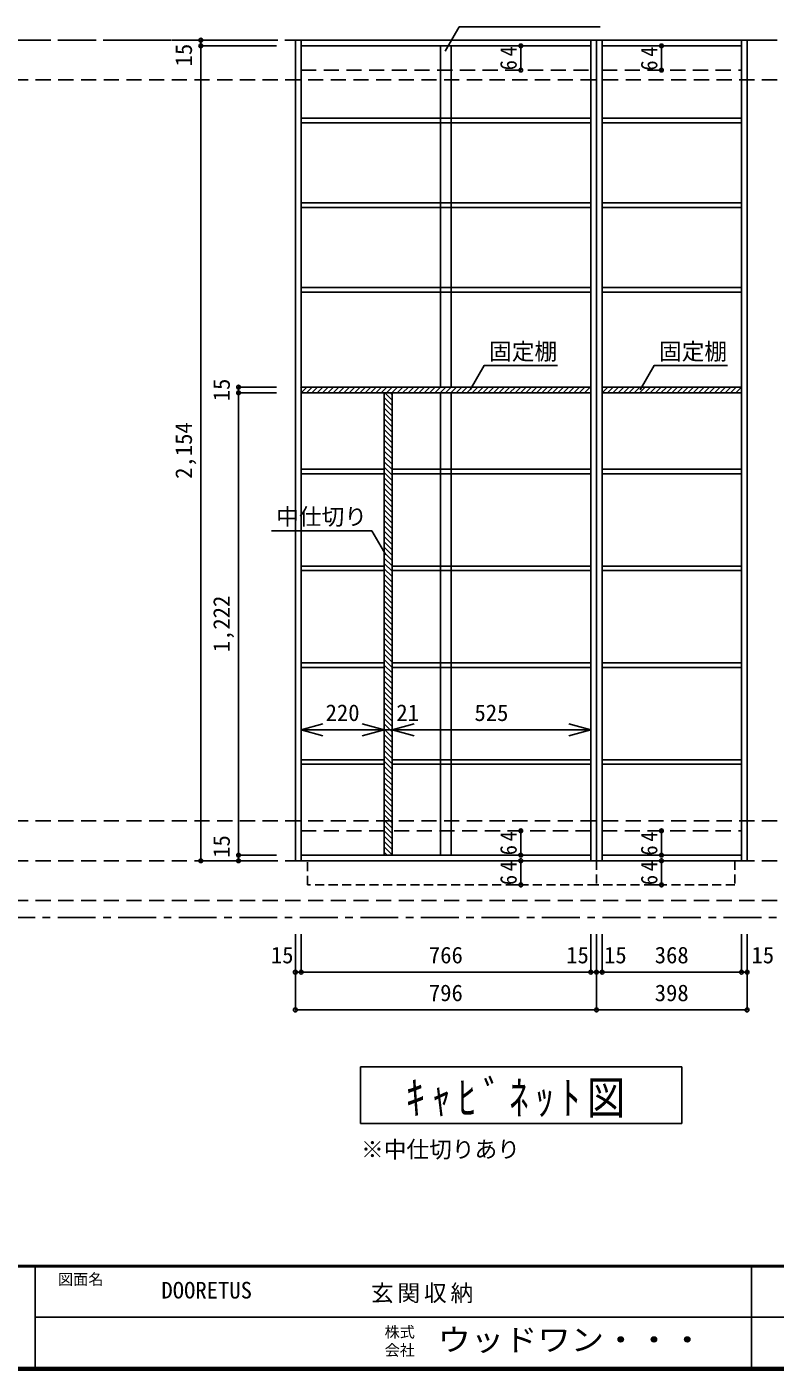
# Model space of a CAD drawing. Units: millimetres at full size, sheet at 1:20; some dimension numbers follow another scale. Extents: x -3893 to 3907, y -2871 to 2783.
# Drawn here: x -16 to 1962, y -2803 to 748 of the extents above; entities that cross this region are included whole.
import ezdxf
from ezdxf.enums import TextEntityAlignment as Align

# ---------------------------------------------------------------- set-up
doc = ezdxf.new("R2010")
doc.units = ezdxf.units.MM
doc.header["$LTSCALE"] = 20
doc.header["$PDMODE"] = 32
doc.header["$PDSIZE"] = 10
for name, pattern in [('CHAIN1', [8, 5, -1, 1, -1]), ('DASHED1', [1.8, 1.2, -0.6]), ('DASHED2', [3, 2, -1])]:
    doc.linetypes.add(name, pattern=pattern)
for name, color, linetype in [('0-1_本体', 7, 'Continuous'), ('0-4_棚', 3, 'Continuous'), ('0-7_', 7, 'Continuous'), ('0-A_文字', 7, 'Continuous'), ('0-B_寸法', 4, 'Continuous'), ('0-C_ハッチ', 4, 'Continuous'), ('F-1_枠', 6, 'Continuous'), ('F-A_文字', 7, 'Continuous')]:
    doc.layers.add(name, color=color, linetype=linetype)
doc.styles.add('ＭＳ ゴシック', font='')
doc.styles.get('ＭＳ ゴシック').set_extended_font_data('MS Gothic')

msp = doc.modelspace()

# ---------------------------------------------------------------- linework, layer by layer
at = {"layer": '0-1_本体', "linetype": 'CHAIN1'}
for p, q in [((-3294.09, 712.33), (3167.4, 712.33)), ((-3294.09, -1606.67), (3167.4, -1606.67))]:
    msp.add_line(p, q, dxfattribs=at)
at = {"layer": '0-1_本体', "color": 4, "linetype": 'DASHED2'}
for p, q in [((3167.4, 712.33), (-3294.09, 712.33)), ((3167.4, 607.33), (-3294.09, 607.33)), ((3167.4, -1351.67), (-3294.09, -1351.67)), ((3167.4, -1456.67), (-3294.09, -1456.67)), ((3167.4, -1561.67), (-3294.09, -1561.67))]:
    msp.add_line(p, q, dxfattribs=at)
at = {"layer": '0-1_本体', "color": 3}
for p, q in [((1489.91, 712.33), (693.91, 712.33)), ((708.91, 712.33), (708.91, -1456.67)), ((1474.91, -1456.67), (1474.91, 712.33)), ((1489.91, -1456.67), (1489.91, 712.33)), ((1887.91, 712.33), (1489.91, 712.33)), ((1504.91, 712.33), (1504.91, -1456.67)), ((1872.91, -1456.67), (1872.91, 712.33)), ((1887.91, 712.33), (1887.91, -1456.67)), ((1474.91, 697.33), (708.91, 697.33)), ((1872.91, 697.33), (1504.91, 697.33)), ((708.91, -1441.67), (1474.91, -1441.67)), ((1504.91, -1441.67), (1872.91, -1441.67)), ((1504.91, -1456.67), (1489.91, -1456.67)), ((1504.91, -1456.67), (1872.91, -1456.67)), ((1872.91, -1456.67), (1887.91, -1456.67))]:
    msp.add_line(p, q, dxfattribs=at)
at = {"layer": '0-1_本体', "linetype": 'DASHED2'}
for p, q in [((708.91, 633.33), (1474.91, 633.33)), ((1504.91, 633.33), (1872.91, 633.33)), ((928.91, -1377.67), (708.91, -1377.67)), ((1474.91, -1377.67), (949.91, -1377.67)), ((1504.91, -1377.67), (1872.91, -1377.67))]:
    msp.add_line(p, q, dxfattribs=at)
at = {"layer": '0-1_本体', "linetype": 'DASHED1'}
for p, q in [((725.91, -1456.67), (1489.91, -1456.67)), ((725.91, -1520.67), (725.91, -1456.67)), ((1489.91, -1456.67), (1855.91, -1456.67)), ((1855.91, -1456.67), (1855.91, -1520.67)), ((1855.91, -1520.67), (1489.91, -1520.67))]:
    msp.add_line(p, q, dxfattribs=at)
at = {"layer": '0-1_本体', "color": 4}
for p, q in [((1289.73, -1456.67), (1260.49, -1456.67)), ((1289.73, -1456.67), (1289.73, -1520.67)), ((1661.6, -1456.67), (1632.36, -1456.67)), ((1661.6, -1456.67), (1661.6, -1520.67)), ((1289.73, -1520.67), (1260.49, -1520.67)), ((1661.6, -1520.67), (1632.36, -1520.67)), ((708.91, -1751.17), (708.91, -1651.17)), ((1474.91, -1751.17), (1474.91, -1651.17)), ((1489.91, -1851.17), (1489.91, -1651.17)), ((1504.91, -1751.17), (1504.91, -1651.17)), ((1872.91, -1751.17), (1872.91, -1651.17)), ((1887.91, -1851.17), (1887.91, -1651.17)), ((1489.91, -1751.17), (693.91, -1751.17)), ((1504.91, -1751.17), (1489.91, -1751.17)), ((1872.91, -1751.17), (1504.91, -1751.17)), ((1887.91, -1751.17), (1872.91, -1751.17)), ((1887.91, -1851.17), (1489.91, -1851.17))]:
    msp.add_line(p, q, dxfattribs=at)
at = {"layer": '0-1_本体'}
for p, q in [((865.91, -2151.17), (865.91, -2001.17)), ((865.91, -2001.17), (1715.91, -2001.17)), ((1715.91, -2001.17), (1715.91, -2151.17)), ((1715.91, -2151.17), (865.91, -2151.17))]:
    msp.add_line(p, q, dxfattribs=at)
at = {"layer": '0-1_本体', "color": 3}
msp.add_lwpolyline([(693.91, 712.33), (693.91, -1456.67), (1489.91, -1456.67)], dxfattribs=at)
at = {"layer": '0-1_本体', "linetype": 'DASHED1'}
msp.add_lwpolyline([(1489.91, -1456.67), (1489.91, -1520.67), (725.91, -1520.67)], dxfattribs=at)
at = {"layer": '0-1_本体', "color": 4}
msp.add_lwpolyline([(1489.91, -1851.17), (693.91, -1851.17), (693.91, -1651.17)], dxfattribs=at)
at = {"layer": '0-1_本体'}
for p in [(1289.73, -1456.67), (1661.6, -1456.67), (1289.73, -1520.67), (1661.6, -1520.67), (693.91, -1751.17), (708.91, -1751.17), (1474.91, -1751.17), (1489.91, -1751.17), (1504.91, -1751.17), (1872.91, -1751.17), (1887.91, -1751.17), (693.91, -1851.17), (1489.91, -1851.17), (1887.91, -1851.17)]:
    msp.add_point(p, dxfattribs=at)
at = {"layer": '0-4_棚'}
for p, q in [((1474.91, 506.33), (708.91, 506.33)), ((1474.91, 506.33), (1474.91, 494.33)), ((1872.91, 506.33), (1504.91, 506.33)), ((1872.91, 506.33), (1872.91, 494.33)), ((1474.91, 494.33), (708.91, 494.33)), ((1872.91, 494.33), (1504.91, 494.33)), ((1474.91, 282.33), (708.91, 282.33)), ((1474.91, 270.33), (708.91, 270.33)), ((1474.91, 282.33), (1474.91, 270.33)), ((1872.91, 282.33), (1504.91, 282.33)), ((1872.91, 270.33), (1504.91, 270.33)), ((1872.91, 282.33), (1872.91, 270.33)), ((1474.91, 58.33), (708.91, 58.33)), ((1474.91, 46.33), (708.91, 46.33)), ((1474.91, 58.33), (1474.91, 46.33)), ((1872.91, 58.33), (1504.91, 58.33)), ((1872.91, 46.33), (1504.91, 46.33)), ((1872.91, 58.33), (1872.91, 46.33)), ((1474.91, -204.67), (707.78, -204.67)), ((1872.91, -204.67), (1504.91, -204.67)), ((1474.91, -219.67), (707.78, -219.67)), ((1872.91, -219.67), (1504.91, -219.67)), ((708.91, -421.67), (927.99, -421.67)), ((708.91, -421.67), (708.91, -433.67)), ((949.24, -421.67), (1474.91, -421.67)), ((1504.91, -421.67), (1872.91, -421.67)), ((1504.91, -421.67), (1504.91, -433.67)), ((708.91, -433.67), (927.99, -433.67)), ((949.24, -433.67), (1474.91, -433.67)), ((1504.91, -433.67), (1872.91, -433.67)), ((708.91, -677.67), (927.99, -677.67)), ((708.91, -677.67), (708.91, -689.67)), ((708.91, -689.67), (927.99, -689.67)), ((949.24, -677.67), (1474.91, -677.67)), ((949.24, -689.67), (1474.91, -689.67)), ((1872.91, -677.67), (1504.91, -677.67)), ((1872.91, -689.67), (1504.91, -689.67)), ((1872.91, -677.67), (1872.91, -689.67)), ((708.91, -933.67), (927.99, -933.67)), ((708.91, -933.67), (708.91, -945.67)), ((708.91, -945.67), (927.99, -945.67)), ((949.24, -933.67), (1474.91, -933.67)), ((949.24, -945.67), (1474.91, -945.67)), ((1872.91, -933.67), (1504.91, -933.67)), ((1872.91, -945.67), (1504.91, -945.67)), ((1872.91, -933.67), (1872.91, -945.67)), ((928.91, -1189.67), (708.91, -1189.67)), ((928.91, -1201.67), (708.91, -1201.67)), ((928.91, -1189.67), (928.91, -1189.2)), ((1474.91, -1189.67), (949.91, -1189.67)), ((1474.91, -1201.67), (949.91, -1201.67)), ((1504.91, -1189.67), (1872.91, -1189.67)), ((1504.91, -1201.67), (1872.91, -1201.67))]:
    msp.add_line(p, q, dxfattribs=at)
at = {"layer": '0-7_'}
for p, q in [((1077.91, 697.33), (1077.91, 506.33)), ((1105.91, 697.33), (1105.91, 506.33)), ((1077.91, 494.33), (1077.91, 282.33)), ((1105.91, 494.33), (1105.91, 282.33)), ((1077.91, 270.33), (1077.91, 58.33)), ((1105.91, 270.33), (1105.91, 58.33)), ((1077.91, 46.33), (1077.91, -204.67)), ((1105.91, 46.33), (1105.91, -204.67)), ((1077.91, -219.67), (1077.91, -421.67)), ((1105.91, -219.67), (1105.91, -421.67)), ((1077.91, -433.67), (1077.91, -677.67)), ((1105.91, -433.67), (1105.91, -677.67)), ((1077.91, -689.67), (1077.91, -933.67)), ((1105.91, -689.67), (1105.91, -933.67)), ((1077.91, -945.67), (1077.91, -1189.67)), ((1105.91, -945.67), (1105.91, -1189.67)), ((1077.91, -1201.67), (1077.91, -1441.67)), ((1105.91, -1201.67), (1105.91, -1441.67))]:
    msp.add_line(p, q, dxfattribs=at)
at = {"layer": '0-7_', "linetype": 'DASHED1'}
for p, q in [((1077.91, 494.33), (1077.91, 506.33)), ((1105.91, 494.33), (1105.91, 506.33)), ((1077.91, 270.33), (1077.91, 282.33)), ((1105.91, 270.33), (1105.91, 282.33)), ((1077.91, 46.33), (1077.91, 58.33)), ((1105.91, 46.33), (1105.91, 58.33)), ((1077.91, -433.67), (1077.91, -421.67)), ((1105.91, -433.67), (1105.91, -421.67)), ((1077.91, -689.67), (1077.91, -677.67)), ((1105.91, -689.67), (1105.91, -677.67)), ((1077.91, -945.67), (1077.91, -933.67)), ((1105.91, -945.67), (1105.91, -933.67)), ((1077.91, -1201.67), (1077.91, -1189.67)), ((1105.91, -1201.67), (1105.91, -1189.67))]:
    msp.add_line(p, q, dxfattribs=at)
at = {"layer": '0-A_文字'}
for p, q in [((1089.9, 683.79), (1126.76, 747.63)), ((1126.76, 747.63), (1499.9, 747.63)), ((896.54, -584.41), (631.32, -584.41)), ((933.4, -648.26), (896.54, -584.41))]:
    msp.add_line(p, q, dxfattribs=at)
for points in [[(1156.05, -211.68), (1192.91, -147.83), (1386.89, -147.83)], [(1605.11, -211.68), (1641.98, -147.83), (1835.95, -147.83)]]:
    msp.add_lwpolyline(points, dxfattribs=at)
at = {"layer": '0-B_寸法'}
for p, q in [((443.91, 712.33), (643.91, 712.33)), ((443.91, 697.33), (643.91, 697.33)), ((1289.73, 697.33), (1260.49, 697.33)), ((1289.73, 697.33), (1289.73, 633.33)), ((1661.6, 697.33), (1632.36, 697.33)), ((1661.6, 697.33), (1661.6, 633.33)), ((1289.73, 633.33), (1260.49, 633.33)), ((1661.6, 633.33), (1632.36, 633.33)), ((543.91, -204.67), (643.91, -204.67)), ((543.91, -219.67), (543.91, -204.67)), ((543.91, -219.67), (643.91, -219.67)), ((543.91, -1441.67), (543.91, -219.67)), ((928.91, -232.21), (949.91, -253.21)), ((928.91, -246.35), (949.91, -267.35)), ((930.51, -219.67), (949.91, -239.07)), ((944.65, -219.67), (949.91, -224.93)), ((928.91, -260.49), (949.91, -281.49)), ((928.91, -274.64), (949.91, -295.64)), ((928.91, -288.78), (949.91, -309.78)), ((928.91, -302.92), (949.91, -323.92)), ((928.91, -317.06), (949.91, -338.06)), ((928.91, -331.2), (949.91, -352.2)), ((928.91, -345.35), (949.91, -366.35)), ((928.91, -359.49), (949.91, -380.49)), ((928.91, -373.63), (949.91, -394.63)), ((928.91, -387.77), (949.91, -408.77)), ((928.91, -401.92), (949.91, -422.92)), ((928.91, -416.06), (949.91, -437.06)), ((928.91, -430.2), (949.91, -451.2)), ((928.91, -444.34), (949.91, -465.34)), ((928.91, -458.48), (949.91, -479.48)), ((928.91, -472.63), (949.91, -493.63)), ((928.91, -486.77), (949.91, -507.77)), ((928.91, -500.91), (949.91, -521.91)), ((928.91, -515.05), (949.91, -536.05)), ((928.91, -529.19), (949.91, -550.19)), ((928.91, -543.34), (949.91, -564.34)), ((928.91, -557.48), (949.91, -578.48)), ((928.91, -571.62), (949.91, -592.62)), ((928.91, -585.76), (949.91, -606.76)), ((928.91, -599.91), (949.91, -620.91)), ((928.91, -614.05), (949.91, -635.05)), ((928.91, -628.19), (949.91, -649.19)), ((928.91, -642.33), (949.91, -663.33)), ((928.91, -656.47), (949.91, -677.47)), ((928.91, -670.62), (949.91, -691.62)), ((928.91, -684.76), (949.91, -705.76)), ((928.91, -698.9), (949.91, -719.9)), ((928.91, -713.04), (949.91, -734.04)), ((928.91, -727.18), (949.91, -748.18)), ((928.91, -741.33), (949.91, -762.33)), ((928.91, -755.47), (949.91, -776.47)), ((928.91, -769.61), (949.91, -790.61)), ((928.91, -783.75), (949.91, -804.75)), ((928.91, -797.9), (949.91, -818.9)), ((928.91, -812.04), (949.91, -833.04)), ((928.91, -826.18), (949.91, -847.18)), ((928.91, -840.32), (949.91, -861.32)), ((928.91, -854.46), (949.91, -875.46)), ((928.91, -868.61), (949.91, -889.61)), ((928.91, -882.75), (949.91, -903.75)), ((928.91, -896.89), (949.91, -917.89)), ((928.91, -911.03), (949.91, -932.03)), ((928.91, -925.17), (949.91, -946.17)), ((928.91, -939.32), (949.91, -960.32)), ((928.91, -953.46), (949.91, -974.46)), ((928.91, -967.6), (949.91, -988.6)), ((928.91, -981.74), (949.91, -1002.74)), ((928.91, -995.89), (949.91, -1016.89)), ((928.91, -1010.03), (949.91, -1031.03)), ((928.91, -1024.17), (949.91, -1045.17)), ((928.91, -1038.31), (949.91, -1059.31)), ((928.91, -1052.45), (949.91, -1073.45)), ((928.91, -1066.6), (949.91, -1087.6)), ((928.91, -1080.74), (949.91, -1101.74)), ((928.91, -1094.88), (949.91, -1115.88)), ((708.91, -1110.6), (708.91, -1129.27)), ((928.91, -1109.02), (949.91, -1130.02)), ((928.91, -1110.6), (928.91, -1129.27)), ((928.91, -1110.6), (928.91, -1129.27)), ((928.91, -1123.16), (949.91, -1144.16)), ((949.91, -1110.6), (949.91, -1129.27)), ((928.91, -1137.31), (949.91, -1158.31)), ((928.91, -1151.45), (949.91, -1172.45)), ((928.91, -1165.59), (949.91, -1186.59)), ((928.91, -1179.73), (949.91, -1200.73)), ((928.91, -1193.88), (949.91, -1214.88)), ((928.91, -1208.02), (949.91, -1229.02)), ((928.91, -1222.16), (949.91, -1243.16)), ((928.91, -1236.3), (949.91, -1257.3)), ((928.91, -1250.44), (949.91, -1271.44)), ((928.91, -1264.59), (949.91, -1285.59)), ((928.91, -1278.73), (949.91, -1299.73)), ((928.91, -1292.87), (949.91, -1313.87)), ((928.91, -1307.01), (949.91, -1328.01)), ((928.91, -1321.15), (949.91, -1342.15)), ((928.91, -1335.3), (949.91, -1356.3)), ((928.91, -1349.44), (949.91, -1370.44)), ((928.91, -1363.58), (949.91, -1384.58)), ((928.91, -1377.72), (949.91, -1398.72)), ((1289.73, -1377.67), (1260.49, -1377.67)), ((1289.73, -1377.67), (1289.73, -1441.67)), ((1661.6, -1377.67), (1632.36, -1377.67)), ((1661.6, -1377.67), (1661.6, -1441.67)), ((928.91, -1391.87), (949.91, -1412.87)), ((928.91, -1406.01), (949.91, -1427.01)), ((928.91, -1420.15), (949.91, -1441.15)), ((543.91, -1441.67), (643.91, -1441.67)), ((543.91, -1456.67), (543.91, -1441.67)), ((928.91, -1434.29), (936.28, -1441.67)), ((1289.73, -1441.67), (1260.49, -1441.67)), ((1661.6, -1441.67), (1632.36, -1441.67)), ((543.91, -1456.67), (643.91, -1456.67))]:
    msp.add_line(p, q, dxfattribs=at)
at = {"layer": '0-B_寸法', "color": 3}
for p, q in [((928.91, -219.67), (928.91, -1441.67)), ((949.91, -219.67), (928.91, -219.67)), ((949.91, -1441.67), (949.91, -219.67)), ((928.91, -1441.67), (949.91, -1441.67))]:
    msp.add_line(p, q, dxfattribs=at)
at = {"layer": '0-B_寸法', "color": 7}
for p, q in [((708.91, -1110.6), (766.86, -1095.07)), ((928.91, -1110.6), (870.95, -1095.07)), ((928.91, -1110.6), (870.95, -1095.07)), ((949.91, -1110.6), (1007.86, -1095.07)), ((1474.91, -1110.6), (1416.95, -1095.07)), ((708.91, -1110.6), (766.86, -1126.13)), ((928.91, -1110.6), (870.95, -1126.13)), ((928.91, -1110.6), (870.95, -1126.13)), ((949.91, -1110.6), (1007.86, -1126.13)), ((1474.91, -1110.6), (1416.95, -1126.13))]:
    msp.add_line(p, q, dxfattribs=at)
at = {"layer": '0-B_寸法'}
for points in [[(443.91, 712.33), (443.91, -1456.67), (643.91, -1456.67)], [(708.91, -1110.6), (949.91, -1110.6), (1474.91, -1110.6), (1474.91, -1129.27)]]:
    msp.add_lwpolyline(points, dxfattribs=at)
at = {"layer": '0-B_寸法', "color": 7}
for p in [(443.91, 712.33), (443.91, 697.33), (1289.73, 697.33), (1661.6, 697.33), (1289.73, 633.33), (1661.6, 633.33), (543.91, -204.67), (543.91, -219.67), (1289.73, -1377.67), (1661.6, -1377.67), (443.91, -1456.67), (543.91, -1441.67), (543.91, -1456.67), (1289.73, -1441.67), (1661.6, -1441.67)]:
    msp.add_point(p, dxfattribs=at)
at = {"layer": '0-C_ハッチ'}
for p, q in [((707.78, -206.65), (709.77, -204.67)), ((708.91, -219.67), (723.91, -204.67)), ((723.05, -219.67), (738.05, -204.67)), ((737.19, -219.67), (752.19, -204.67)), ((751.34, -219.67), (766.34, -204.67)), ((765.48, -219.67), (780.48, -204.67)), ((779.62, -219.67), (794.62, -204.67)), ((793.76, -219.67), (808.76, -204.67)), ((807.9, -219.67), (822.9, -204.67)), ((822.05, -219.67), (837.05, -204.67)), ((836.19, -219.67), (851.19, -204.67)), ((850.33, -219.67), (865.33, -204.67)), ((864.47, -219.67), (879.47, -204.67)), ((878.61, -219.67), (893.61, -204.67)), ((892.76, -219.67), (907.76, -204.67)), ((906.9, -219.67), (921.9, -204.67)), ((921.04, -219.67), (936.04, -204.67)), ((935.18, -219.67), (950.18, -204.67)), ((949.33, -219.67), (964.33, -204.67)), ((963.47, -219.67), (978.47, -204.67)), ((977.61, -219.67), (992.61, -204.67)), ((991.75, -219.67), (1006.75, -204.67)), ((1005.89, -219.67), (1020.89, -204.67)), ((1020.04, -219.67), (1035.04, -204.67)), ((1034.18, -219.67), (1049.18, -204.67)), ((1048.32, -219.67), (1063.32, -204.67)), ((1062.46, -219.67), (1077.46, -204.67)), ((1076.6, -219.67), (1091.6, -204.67)), ((1090.75, -219.67), (1105.75, -204.67)), ((1104.89, -219.67), (1119.89, -204.67)), ((1119.03, -219.67), (1134.03, -204.67)), ((1133.17, -219.67), (1148.17, -204.67)), ((1147.31, -219.67), (1162.31, -204.67)), ((1161.46, -219.67), (1176.46, -204.67)), ((1175.6, -219.67), (1190.6, -204.67)), ((1189.74, -219.67), (1204.74, -204.67)), ((1203.88, -219.67), (1218.88, -204.67)), ((1218.03, -219.67), (1233.03, -204.67)), ((1232.17, -219.67), (1247.17, -204.67)), ((1246.31, -219.67), (1261.31, -204.67)), ((1260.45, -219.67), (1275.45, -204.67)), ((1274.59, -219.67), (1289.59, -204.67)), ((1288.74, -219.67), (1303.74, -204.67)), ((1302.88, -219.67), (1317.88, -204.67)), ((1317.02, -219.67), (1332.02, -204.67)), ((1331.16, -219.67), (1346.16, -204.67)), ((1345.3, -219.67), (1360.3, -204.67)), ((1359.45, -219.67), (1374.45, -204.67)), ((1373.59, -219.67), (1388.59, -204.67)), ((1387.73, -219.67), (1402.73, -204.67)), ((1401.87, -219.67), (1416.87, -204.67)), ((1416.02, -219.67), (1431.02, -204.67)), ((1430.16, -219.67), (1445.16, -204.67)), ((1444.3, -219.67), (1459.3, -204.67)), ((1458.44, -219.67), (1473.44, -204.67)), ((1504.91, -205.52), (1505.77, -204.67)), ((1504.91, -219.67), (1519.91, -204.67)), ((1519.05, -219.67), (1534.05, -204.67)), ((1533.19, -219.67), (1548.19, -204.67)), ((1547.34, -219.67), (1562.34, -204.67)), ((1561.48, -219.67), (1576.48, -204.67)), ((1575.62, -219.67), (1590.62, -204.67)), ((1589.76, -219.67), (1604.76, -204.67)), ((1603.9, -219.67), (1618.9, -204.67)), ((1618.05, -219.67), (1633.05, -204.67)), ((1632.19, -219.67), (1647.19, -204.67)), ((1646.33, -219.67), (1661.33, -204.67)), ((1660.47, -219.67), (1675.47, -204.67)), ((1674.61, -219.67), (1689.61, -204.67)), ((1688.76, -219.67), (1703.76, -204.67)), ((1702.9, -219.67), (1717.9, -204.67)), ((1717.04, -219.67), (1732.04, -204.67)), ((1731.18, -219.67), (1746.18, -204.67)), ((1745.33, -219.67), (1760.33, -204.67)), ((1759.47, -219.67), (1774.47, -204.67)), ((1773.61, -219.67), (1788.61, -204.67)), ((1787.75, -219.67), (1802.75, -204.67)), ((1801.89, -219.67), (1816.89, -204.67)), ((1816.04, -219.67), (1831.04, -204.67)), ((1830.18, -219.67), (1845.18, -204.67)), ((1844.32, -219.67), (1859.32, -204.67)), ((1858.46, -219.67), (1873.46, -204.67)), ((1472.58, -219.67), (1473.78, -218.47)), ((1872.6, -219.67), (1872.91, -219.36))]:
    msp.add_line(p, q, dxfattribs=at)
at = {"layer": 'F-1_枠'}
for p, q in [((3906.61, -2526.67), (-3893.39, -2526.67)), ((3906.61, -2530), (-3893.39, -2530)), ((6.61, -2530), (6.61, -2796.67)), ((1899.94, -2530), (1899.94, -2796.67)), ((6.61, -2663.33), (3899.95, -2663.34)), ((3906.61, -2796.67), (-3893.39, -2796.67)), ((3906.61, -2800), (-3893.39, -2800)), ((3906.61, -2803.33), (-3893.39, -2803.33))]:
    msp.add_line(p, q, dxfattribs=at)

# ---------------------------------------------------------------- texts
at = {"layer": '0-1_本体', "style": 'ＭＳ ゴシック'}
for s, p in [('15', (629.25, -1741.17)), ('766', (1046.91, -1741.17)), ('15', (1409.91, -1741.17)), ('15', (1509.91, -1741.17)), ('368', (1643.91, -1741.17)), ('15', (1899.66, -1741.17)), ('796', (1046.91, -1841.17)), ('398', (1643.91, -1841.17))]:
    msp.add_text(s, height=43.99, dxfattribs=at).set_placement(p, align=Align.BOTTOM_LEFT)
at = {"layer": '0-1_本体', "char_height": 43.99, "attachment_point": 7, "rotation": 90, "style": 'ＭＳ ゴシック'}
for insert in [(1279.73, -1521.17), (1651.6, -1521.17)]:
    msp.add_mtext('\\T1.36;\\W0.9;64', dxfattribs=dict(at, insert=insert))
at = {"layer": '0-1_本体', "insert": (985.91, -2136.17), "char_height": 87.98, "attachment_point": 7, "style": 'ＭＳ ゴシック'}
msp.add_mtext('\\T1.34;\\W0.85;ｷｬﾋﾞﾈｯﾄ図', dxfattribs=at)
at = {"layer": '0-A_文字', "style": 'ＭＳ ゴシック'}
for s, p in [('固定棚', (1206.05, -145.7)), ('固定棚', (1655.11, -145.7)), ('中仕切り', (643.4, -582.28)), ('※中仕切りあり', (867.64, -2254.98))]:
    msp.add_text(s, height=43.99, dxfattribs=at).set_placement(p, align=Align.BOTTOM_LEFT)
at = {"layer": '0-B_寸法', "color": 7, "style": 'ＭＳ ゴシック'}
for s, p in [('15', (433.91, 643.11)), ('15', (533.91, -242.17)), ('2,154', (433.91, -447.17)), ('1,222', (533.91, -905.67)), ('15', (533.91, -1448.99))]:
    msp.add_text(s, height=43.99, rotation=90, dxfattribs=at).set_placement(p, align=Align.BOTTOM_LEFT)
for s, p in [('220', (773.91, -1100.6)), ('21', (960.94, -1100.6)), ('525', (1167.41, -1100.6))]:
    msp.add_text(s, height=43.99, dxfattribs=at).set_placement(p, align=Align.BOTTOM_LEFT)
at = {"layer": '0-B_寸法', "color": 7, "char_height": 43.99, "attachment_point": 7, "rotation": 90, "style": 'ＭＳ ゴシック'}
for insert in [(1279.73, 632.83), (1651.6, 632), (1279.73, -1442.17), (1651.6, -1443)]:
    msp.add_mtext('\\T1.36;\\W0.9;64', dxfattribs=dict(at, insert=insert))
at = {"layer": 'F-A_文字', "style": 'ＭＳ ゴシック'}
for s, height, p in [('図面名', 29.33, (66.61, -2586.67)), ('DOORETUS', 43.99, (339.95, -2627.19)), ('株式', 29.33, (929.94, -2726)), ('会社', 29.33, (929.94, -2774))]:
    msp.add_text(s, height=height, dxfattribs=at).set_placement(p, align=Align.BOTTOM_LEFT)
at = {"layer": 'F-A_文字', "style": 'ＭＳ ゴシック', "width": 1.1}
msp.add_text('ウッドワン・・・', height=58.65, dxfattribs=at).set_placement((1069.94, -2770), align=Align.BOTTOM_LEFT)
at = {"layer": 'F-A_文字', "insert": (893.56, -2626.67), "char_height": 43.99, "attachment_point": 7, "style": 'ＭＳ ゴシック'}
msp.add_mtext('\\T1.17;玄関収納', dxfattribs=at)

doc.saveas('drawing.dxf')
